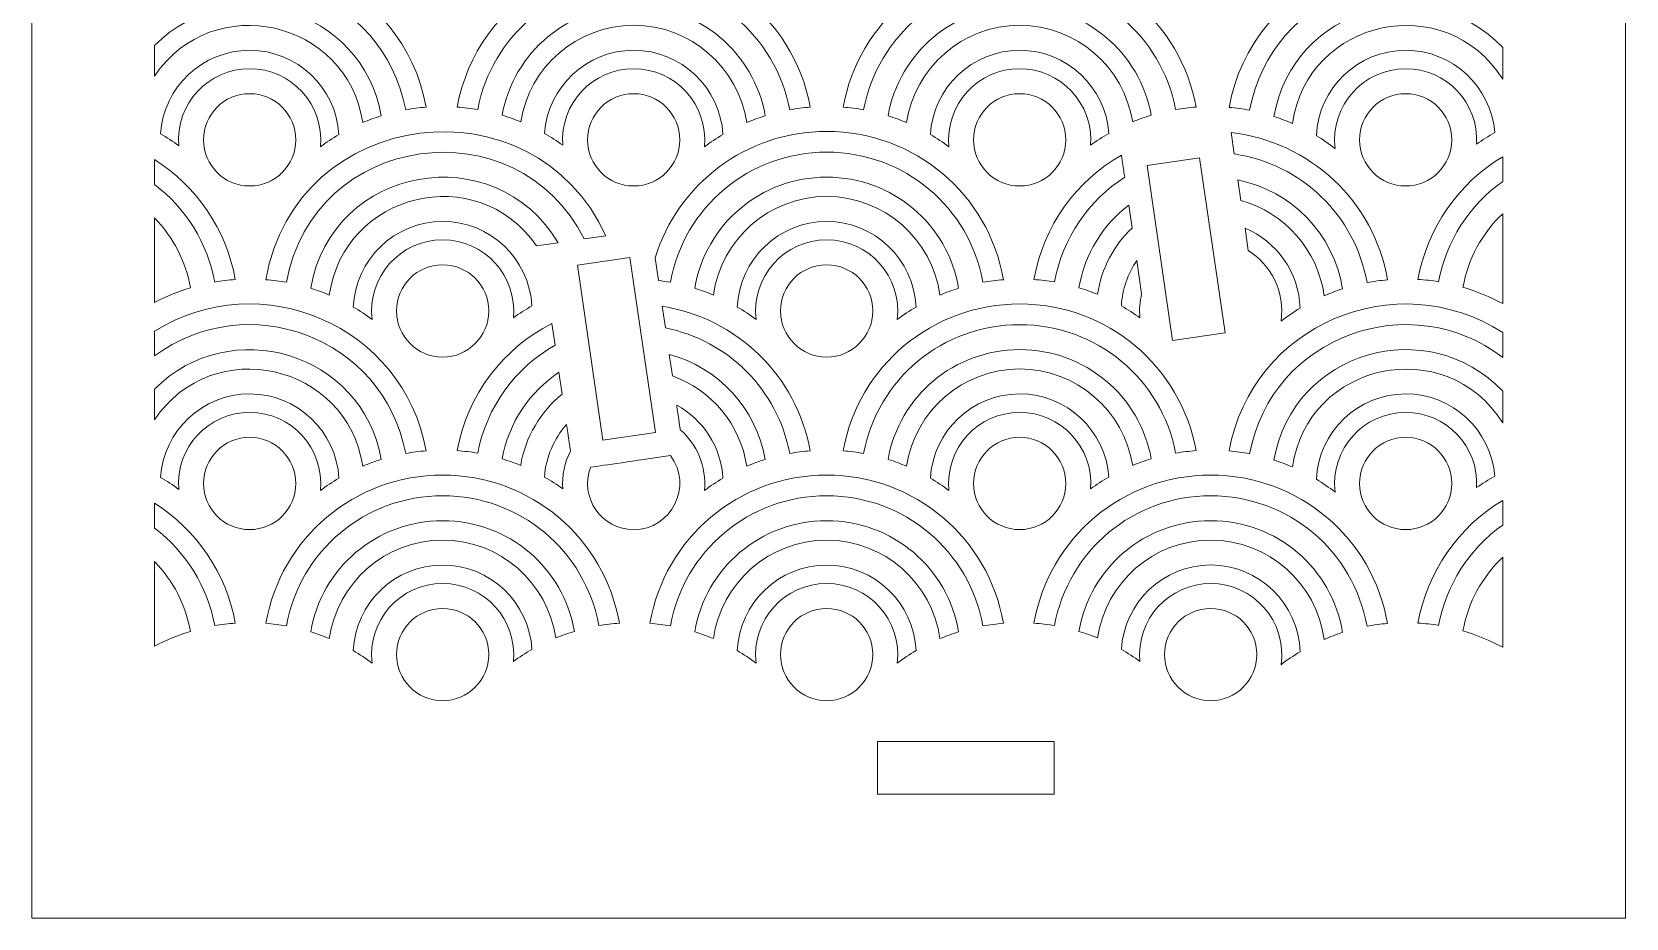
# Model space of a CAD drawing. Header units: inches. Extents: x 61 to 823, y 183 to 803.
# Drawn here: x 60.5 to 315.9, y 488.4 to 630.3 of the extents above; entities that cross this region are included whole.
import ezdxf

# ---------------------------------------------------------------- set-up
doc = ezdxf.new("R2010")
doc.units = ezdxf.units.IN
doc.header["$MEASUREMENT"] = 0
doc.layers.add('_U+0421_U+043B_U+043E_U+0439 1', color=7, linetype='Continuous')

# ---------------------------------------------------------------- blocks, each defined once
blk = doc.blocks.new('block 2')
at = {"layer": '_U+0421_U+043B_U+043E_U+0439 1', "color": 1, "lineweight": 9, "true_color": 0xff0000}
for points in [[(251.65, 582.1), (243.23, 580.88), (239.14, 608.91), (247.56, 610.14), (251.65, 582.1)], [(147.9, 592.94), (156.3, 594.18), (160.4, 566.15), (151.99, 564.91), (147.9, 592.94)], [(224.28, 508.19), (195.95, 508.19), (195.95, 516.66), (224.28, 516.66), (224.28, 508.19)]]:
    blk.add_lwpolyline(points, dxfattribs=at)
for points, knots in [([(224.04, 803.09), (220.58, 803.3), (154.93, 803.3), (151.52, 803.08), (100.97, 802.16), (60.52, 761), (60.52, 710.39), (60.52, 710.39), (60.52, 488.36), (60.52, 488.36), (60.52, 488.36), (315.77, 488.36), (315.77, 488.36), (315.77, 488.36), (315.77, 710.19), (315.77, 710.19), (315.88, 761.09), (275.04, 802.56), (224.04, 803.09)], [0, 0, 0, 0, 1, 1, 1, 2, 2, 2, 3, 3, 3, 4, 4, 4, 5, 5, 5, 6, 6, 6, 6]), ([(123.67, 618.28), (122.56, 618.19), (121.47, 618.05), (120.39, 617.85), (116.84, 636.62), (94.92, 644.44), (80.17, 633.48), (80.17, 633.48), (80.17, 637.43), (80.17, 637.43), (97.2, 648.07), (120.01, 638.4), (123.67, 618.28)], [0, 0, 0, 0, 1, 1, 1, 2, 2, 2, 3, 3, 3, 4, 4, 4, 4]), ([(296.12, 633.23), (281.35, 644.58), (259.11, 636.72), (255.57, 617.8), (254.49, 618.01), (253.4, 618.16), (252.29, 618.25), (255.97, 638.54), (279.05, 648.19), (296.12, 637.23), (296.12, 637.23), (296.12, 633.23), (296.12, 633.23), (296.12, 633.23), (296.12, 633.23), (296.12, 633.23)], [0, 0, 0, 0, 1, 1, 1, 2, 2, 2, 3, 3, 3, 4, 4, 4, 5, 5, 5, 5]), ([(156.91, 638.49), (144.54, 638.49), (134.2, 629.8), (131.93, 617.9), (130.85, 618.09), (129.75, 618.22), (128.64, 618.3), (130.2, 626.85), (135.47, 633.97), (142.67, 638.06), (151.53, 639.35), (149.77, 639.09), (153.83, 639.69), (153.83, 639.69), (153.55, 641.6), (153.55, 641.6), (168.84, 643.37), (182.49, 633.06), (185.19, 618.28), (184.07, 618.19), (182.98, 618.05), (181.9, 617.85), (179.65, 629.77), (169.29, 638.49), (156.91, 638.49)], [0, 0, 0, 0, 1, 1, 1, 2, 2, 2, 3, 3, 3, 4, 4, 4, 5, 5, 5, 6, 6, 6, 7, 7, 7, 8, 8, 8, 8]), ([(218.74, 638.49), (206.36, 638.49), (196, 629.77), (193.75, 617.85), (192.67, 618.05), (191.57, 618.19), (190.46, 618.28), (192.93, 631.84), (204.7, 641.8), (218.74, 641.8), (232.77, 641.8), (244.53, 631.85), (247.01, 618.3), (245.9, 618.22), (244.8, 618.09), (243.72, 617.9), (241.45, 629.8), (231.11, 638.49), (218.74, 638.49)], [0, 0, 0, 0, 1, 1, 1, 2, 2, 2, 3, 3, 3, 4, 4, 4, 5, 5, 5, 6, 6, 6, 6]), ([(116.49, 616.89), (115.47, 616.58), (114.48, 616.22), (113.51, 615.81), (111.01, 632.26), (89.52, 637.14), (80.17, 623.27), (80.17, 623.27), (80.17, 628.17), (80.17, 628.17), (92.21, 640.28), (113.4, 634.14), (116.49, 616.89)], [0, 0, 0, 0, 1, 1, 1, 2, 2, 2, 3, 3, 3, 4, 4, 4, 4]), ([(296.12, 622.74), (287.03, 637.26), (264.87, 632.5), (262.43, 615.68), (261.47, 616.1), (260.48, 616.47), (259.46, 616.8), (262.53, 634.33), (284.19, 640.37), (296.11, 627.85), (296.11, 627.85), (296.11, 622.74), (296.11, 622.74), (296.11, 622.74), (296.12, 622.74), (296.12, 622.74)], [0, 0, 0, 0, 1, 1, 1, 2, 2, 2, 3, 3, 3, 4, 4, 4, 5, 5, 5, 5]), ([(156.91, 631.39), (147.78, 631.39), (140.21, 624.68), (138.81, 615.93), (137.84, 616.33), (136.85, 616.68), (135.83, 616.99), (137.69, 627.09), (146.43, 634.49), (156.91, 634.49), (167.42, 634.49), (176.18, 627.04), (178, 616.89), (176.99, 616.58), (175.99, 616.22), (175.03, 615.81), (173.69, 624.61), (166.09, 631.39), (156.91, 631.39)], [0, 0, 0, 0, 1, 1, 1, 2, 2, 2, 3, 3, 3, 4, 4, 4, 5, 5, 5, 6, 6, 6, 6]), ([(236.84, 615.93), (235.44, 624.68), (227.87, 631.39), (218.74, 631.39), (209.56, 631.39), (201.96, 624.61), (200.62, 615.81), (199.65, 616.21), (198.66, 616.58), (197.65, 616.89), (199.47, 627.04), (208.23, 634.49), (218.74, 634.49), (229.22, 634.49), (237.96, 627.09), (239.82, 616.99), (238.8, 616.68), (237.81, 616.33), (236.84, 615.93)], [0, 0, 0, 0, 1, 1, 1, 2, 2, 2, 3, 3, 3, 4, 4, 4, 5, 5, 5, 6, 6, 6, 6]), ([(84.05, 612.1), (83.11, 612.79), (82.12, 613.43), (81.1, 614.02), (81.61, 621.48), (87.82, 627.39), (95.4, 627.39), (103.02, 627.39), (109.25, 621.41), (109.7, 613.9), (108.68, 613.3), (107.68, 612.65), (106.74, 611.94), (107.38, 618.74), (102.02, 624.44), (95.4, 624.44), (88.82, 624.44), (83.49, 618.83), (84.05, 612.1)], [0, 0, 0, 0, 1, 1, 1, 2, 2, 2, 3, 3, 3, 4, 4, 4, 5, 5, 5, 6, 6, 6, 6]), ([(156.91, 624.44), (150.39, 624.44), (145.05, 618.9), (145.56, 612.17), (144.62, 612.86), (143.63, 613.49), (142.62, 614.07), (143.15, 621.5), (149.35, 627.39), (156.91, 627.39), (164.53, 627.39), (170.77, 621.41), (171.21, 613.89), (170.19, 613.29), (169.2, 612.65), (168.25, 611.94), (168.9, 618.69), (163.57, 624.44), (156.91, 624.44)], [0, 0, 0, 0, 1, 1, 1, 2, 2, 2, 3, 3, 3, 4, 4, 4, 5, 5, 5, 6, 6, 6, 6]), ([(207.4, 611.94), (206.45, 612.64), (205.46, 613.29), (204.44, 613.89), (204.88, 621.41), (211.12, 627.39), (218.74, 627.39), (226.3, 627.39), (232.5, 621.5), (233.03, 614.08), (232.02, 613.5), (231.03, 612.86), (230.09, 612.18), (230.6, 618.87), (225.29, 624.44), (218.74, 624.44), (212.08, 624.44), (206.75, 618.7), (207.4, 611.94)], [0, 0, 0, 0, 1, 1, 1, 2, 2, 2, 3, 3, 3, 4, 4, 4, 5, 5, 5, 6, 6, 6, 6]), ([(280.57, 624.44), (273.83, 624.44), (268.44, 618.56), (269.27, 611.67), (268.3, 612.41), (267.3, 613.09), (266.26, 613.71), (266.61, 621.31), (272.88, 627.39), (280.57, 627.39), (288.09, 627.39), (294.26, 621.57), (294.86, 614.2), (293.85, 613.64), (292.86, 613.03), (291.93, 612.37), (292.32, 619.04), (287.01, 624.44), (280.57, 624.44)], [0, 0, 0, 0, 1, 1, 1, 2, 2, 2, 3, 3, 3, 4, 4, 4, 5, 5, 5, 6, 6, 6, 6]), ([(101.28, 590.22), (100.2, 590.41), (99.11, 590.55), (98, 590.64), (102.83, 618.44), (140.83, 623.07), (152.45, 597.66), (152.45, 597.66), (149, 597.16), (149, 597.16), (138.15, 618.68), (105.62, 614.28), (101.28, 590.22)], [0, 0, 0, 0, 1, 1, 1, 2, 2, 2, 3, 3, 3, 4, 4, 4, 4]), ([(95.4, 620.44), (99.48, 620.44), (102.79, 617.12), (102.79, 613.04), (102.79, 608.97), (99.48, 605.65), (95.4, 605.65), (91.32, 605.65), (88, 608.97), (88, 613.04), (88, 617.12), (91.32, 620.44), (95.4, 620.44)], [0, 0, 0, 0, 1, 1, 1, 2, 2, 2, 3, 3, 3, 4, 4, 4, 4]), ([(149.52, 613.04), (149.52, 617.12), (152.83, 620.44), (156.91, 620.44), (160.99, 620.44), (164.3, 617.12), (164.3, 613.04), (164.3, 608.97), (160.99, 605.65), (156.91, 605.65), (152.83, 605.65), (149.52, 608.97), (149.52, 613.04)], [0, 0, 0, 0, 1, 1, 1, 2, 2, 2, 3, 3, 3, 4, 4, 4, 4]), ([(218.74, 620.44), (222.82, 620.44), (226.13, 617.12), (226.13, 613.04), (226.13, 608.97), (222.82, 605.65), (218.74, 605.65), (214.66, 605.65), (211.35, 608.97), (211.35, 613.04), (211.35, 617.12), (214.66, 620.44), (218.74, 620.44)], [0, 0, 0, 0, 1, 1, 1, 2, 2, 2, 3, 3, 3, 4, 4, 4, 4]), ([(287.96, 613.04), (287.96, 608.97), (284.65, 605.65), (280.57, 605.65), (276.49, 605.65), (273.17, 608.97), (273.17, 613.04), (273.17, 617.12), (276.49, 620.44), (280.57, 620.44), (284.65, 620.44), (287.96, 617.12), (287.96, 613.04)], [0, 0, 0, 0, 1, 1, 1, 2, 2, 2, 3, 3, 3, 4, 4, 4, 4]), ([(141.37, 596.05), (131.82, 609.86), (110.46, 604.59), (108.16, 588.18), (107.19, 588.59), (106.2, 588.95), (105.19, 589.26), (108.54, 609.1), (134.82, 613.52), (144.79, 596.55), (144.79, 596.55), (141.37, 596.05), (141.37, 596.05)], [0, 0, 0, 0, 1, 1, 1, 2, 2, 2, 3, 3, 3, 4, 4, 4, 4]), ([(160.35, 594.14), (163.98, 606), (174.95, 614.39), (187.83, 614.39), (201.94, 614.39), (213.76, 604.31), (216.14, 590.64), (215.03, 590.55), (213.93, 590.41), (212.85, 590.22), (210.69, 602.25), (200.29, 611.07), (187.83, 611.07), (175.36, 611.07), (164.96, 602.25), (162.8, 590.22), (162.17, 590.33), (161.53, 590.42), (160.88, 590.5), (160.88, 590.5), (160.35, 594.14), (160.35, 594.14)], [0, 0, 0, 0, 1, 1, 1, 2, 2, 2, 3, 3, 3, 4, 4, 4, 5, 5, 5, 6, 6, 6, 7, 7, 7, 7]), ([(277.66, 590.62), (276.55, 590.52), (275.45, 590.37), (274.38, 590.17), (272.45, 600.99), (263.86, 609.2), (253.1, 610.78), (253.1, 610.78), (252.6, 614.2), (252.6, 614.2), (265.25, 612.78), (275.47, 603.23), (277.66, 590.62)], [0, 0, 0, 0, 1, 1, 1, 2, 2, 2, 3, 3, 3, 4, 4, 4, 4]), ([(235.04, 610.61), (235.43, 607.92), (235.35, 608.47), (235.56, 607.04), (229.79, 603.34), (225.61, 597.38), (224.32, 590.27), (223.24, 590.45), (222.14, 590.58), (221.03, 590.66), (222.54, 599.29), (227.81, 606.48), (235.04, 610.61)], [0, 0, 0, 0, 1, 1, 1, 2, 2, 2, 3, 3, 3, 4, 4, 4, 4]), ([(296.12, 606.38), (290.73, 602.56), (287.06, 596.81), (285.85, 590.32), (284.76, 590.49), (283.65, 590.62), (282.54, 590.68), (284, 598.89), (288.98, 606.06), (296.12, 610.33), (296.12, 610.33), (296.12, 606.38), (296.12, 606.38)], [0, 0, 0, 0, 1, 1, 1, 2, 2, 2, 3, 3, 3, 4, 4, 4, 4]), ([(93.1, 590.66), (91.99, 590.58), (90.89, 590.45), (89.81, 590.26), (88.65, 596.48), (85.18, 602.08), (80.17, 605.9), (80.17, 605.9), (80.17, 609.89), (80.17, 609.89), (86.85, 605.64), (91.67, 598.72), (93.1, 590.66)], [0, 0, 0, 0, 1, 1, 1, 2, 2, 2, 3, 3, 3, 4, 4, 4, 4]), ([(187.83, 603.98), (178.58, 603.98), (170.92, 597.09), (169.68, 588.18), (168.71, 588.59), (167.72, 588.95), (166.7, 589.26), (168.44, 599.52), (177.24, 607.07), (187.83, 607.07), (198.41, 607.07), (207.22, 599.52), (208.95, 589.26), (207.93, 588.95), (206.94, 588.59), (205.97, 588.18), (204.73, 597.09), (197.07, 603.98), (187.83, 603.98)], [0, 0, 0, 0, 1, 1, 1, 2, 2, 2, 3, 3, 3, 4, 4, 4, 5, 5, 5, 6, 6, 6, 6]), ([(254.19, 603.32), (254.19, 603.32), (253.71, 606.62), (253.71, 606.62), (262.3, 604.86), (269.02, 598.02), (270.47, 589.17), (269.46, 588.84), (268.47, 588.47), (267.51, 588.06), (266.53, 595.4), (261.19, 601.39), (254.19, 603.32)], [0, 0, 0, 0, 1, 1, 1, 2, 2, 2, 3, 3, 3, 4, 4, 4, 4]), ([(85.92, 589.33), (83.93, 588.73), (82.01, 587.96), (80.17, 587), (80.17, 587), (80.17, 600.55), (80.17, 600.55), (83.13, 597.49), (85.17, 593.58), (85.92, 589.33)], [0, 0, 0, 0, 1, 1, 1, 2, 2, 2, 3, 3, 3, 3]), ([(236.21, 602.6), (236.21, 602.6), (236.74, 598.92), (236.74, 598.92), (233.84, 596.16), (231.82, 592.46), (231.21, 588.3), (230.24, 588.7), (229.24, 589.05), (228.23, 589.36), (229.17, 594.78), (232.1, 599.42), (236.21, 602.6)], [0, 0, 0, 0, 1, 1, 1, 2, 2, 2, 3, 3, 3, 4, 4, 4, 4]), ([(296.12, 586.81), (294.09, 587.9), (291.96, 588.77), (289.75, 589.42), (290.56, 593.96), (292.8, 598.08), (296.12, 601.21), (296.12, 601.21), (296.12, 586.81), (296.12, 586.81)], [0, 0, 0, 0, 1, 1, 1, 2, 2, 2, 3, 3, 3, 3]), ([(126.31, 597.03), (119.58, 597.03), (114.18, 591.14), (115.01, 584.27), (114.04, 584.99), (113.04, 585.65), (112, 586.26), (112.33, 593.88), (118.61, 599.98), (126.31, 599.98), (133.95, 599.98), (140.19, 593.98), (140.62, 586.44), (139.59, 585.86), (138.6, 585.22), (137.65, 584.53), (138.31, 591.26), (132.99, 597.03), (126.31, 597.03)], [0, 0, 0, 0, 1, 1, 1, 2, 2, 2, 3, 3, 3, 4, 4, 4, 5, 5, 5, 6, 6, 6, 6]), ([(187.83, 597.03), (181.1, 597.03), (175.7, 591.16), (176.52, 584.27), (175.56, 584.99), (174.55, 585.65), (173.51, 586.26), (173.84, 593.88), (180.13, 599.98), (187.83, 599.98), (195.52, 599.98), (201.81, 593.88), (202.14, 586.26), (201.1, 585.65), (200.09, 584.99), (199.13, 584.28), (199.96, 591.18), (194.52, 597.03), (187.83, 597.03)], [0, 0, 0, 0, 1, 1, 1, 2, 2, 2, 3, 3, 3, 4, 4, 4, 5, 5, 5, 6, 6, 6, 6]), ([(255.36, 595.29), (255.36, 595.29), (254.84, 598.88), (254.84, 598.88), (259.89, 596.77), (263.48, 591.85), (263.66, 586.08), (262.6, 585.44), (261.58, 584.75), (260.6, 584), (261.28, 588.73), (259.01, 593), (255.36, 595.29)], [0, 0, 0, 0, 1, 1, 1, 2, 2, 2, 3, 3, 3, 4, 4, 4, 4]), ([(80.17, 578.42), (80.17, 578.42), (80.17, 582.38), (80.17, 582.38), (97.2, 593.01), (120.01, 583.35), (123.67, 563.22), (122.56, 563.14), (121.47, 563), (120.39, 562.8), (116.84, 581.57), (94.92, 589.39), (80.17, 578.42)], [0, 0, 0, 0, 1, 1, 1, 2, 2, 2, 3, 3, 3, 4, 4, 4, 4]), ([(118.92, 585.63), (118.92, 589.71), (122.23, 593.03), (126.31, 593.03), (130.39, 593.03), (133.71, 589.71), (133.71, 585.63), (133.71, 581.55), (130.39, 578.24), (126.31, 578.24), (122.23, 578.24), (118.92, 581.55), (118.92, 585.63)], [0, 0, 0, 0, 1, 1, 1, 2, 2, 2, 3, 3, 3, 4, 4, 4, 4]), ([(180.43, 585.63), (180.43, 589.71), (183.75, 593.03), (187.83, 593.03), (191.9, 593.03), (195.22, 589.71), (195.22, 585.63), (195.22, 581.55), (191.9, 578.24), (187.83, 578.24), (183.75, 578.24), (180.43, 581.55), (180.43, 585.63)], [0, 0, 0, 0, 1, 1, 1, 2, 2, 2, 3, 3, 3, 4, 4, 4, 4]), ([(238, 584.52), (237.05, 585.21), (236.06, 585.86), (235.03, 586.44), (235.18, 589.12), (236.08, 591.6), (237.51, 593.69), (237.51, 593.69), (238.28, 588.37), (238.28, 588.37), (237.98, 587.15), (237.87, 585.86), (238, 584.52)], [0, 0, 0, 0, 1, 1, 1, 2, 2, 2, 3, 3, 3, 4, 4, 4, 4]), ([(296.12, 578.18), (281.35, 589.53), (259.11, 581.67), (255.57, 562.75), (254.49, 562.95), (253.4, 563.1), (252.29, 563.2), (255.97, 583.48), (279.05, 593.13), (296.12, 582.17), (296.12, 582.17), (296.12, 578.18), (296.12, 578.18), (296.12, 578.18), (296.12, 578.18), (296.12, 578.18)], [0, 0, 0, 0, 1, 1, 1, 2, 2, 2, 3, 3, 3, 4, 4, 4, 5, 5, 5, 5]), ([(80.17, 568.21), (80.17, 568.21), (80.17, 573.11), (80.17, 573.11), (92.21, 585.23), (113.4, 579.08), (116.49, 561.84), (115.47, 561.52), (114.48, 561.16), (113.51, 560.75), (111.01, 577.22), (89.51, 582.08), (80.17, 568.21)], [0, 0, 0, 0, 1, 1, 1, 2, 2, 2, 3, 3, 3, 4, 4, 4, 4]), ([(161.99, 582.92), (161.99, 582.92), (161.49, 586.38), (161.49, 586.38), (173.44, 584.49), (182.99, 575.28), (185.19, 563.22), (184.07, 563.14), (182.98, 563), (181.9, 562.8), (179.96, 573.04), (172.04, 580.9), (161.99, 582.92)], [0, 0, 0, 0, 1, 1, 1, 2, 2, 2, 3, 3, 3, 4, 4, 4, 4]), ([(218.74, 583.43), (206.36, 583.43), (196, 574.72), (193.75, 562.8), (192.67, 563), (191.57, 563.14), (190.46, 563.22), (192.93, 576.79), (204.7, 586.75), (218.74, 586.75), (232.9, 586.75), (244.56, 576.65), (247.01, 563.25), (245.9, 563.17), (244.8, 563.04), (243.72, 562.85), (241.45, 574.74), (231.11, 583.43), (218.74, 583.43)], [0, 0, 0, 0, 1, 1, 1, 2, 2, 2, 3, 3, 3, 4, 4, 4, 5, 5, 5, 6, 6, 6, 6]), ([(296.12, 567.68), (287.03, 582.2), (264.87, 577.45), (262.43, 560.63), (261.47, 561.05), (260.48, 561.42), (259.46, 561.75), (262.53, 579.28), (284.19, 585.32), (296.11, 572.8), (296.11, 572.8), (296.11, 567.68), (296.11, 567.68), (296.11, 567.68), (296.12, 567.68), (296.12, 567.68)], [0, 0, 0, 0, 1, 1, 1, 2, 2, 2, 3, 3, 3, 4, 4, 4, 5, 5, 5, 5]), ([(143.8, 583.61), (143.8, 583.61), (144.31, 580.13), (144.31, 580.13), (137.99, 576.55), (133.36, 570.34), (131.93, 562.85), (130.85, 563.04), (129.75, 563.17), (128.64, 563.25), (130.28, 572.24), (136.02, 579.65), (143.8, 583.61)], [0, 0, 0, 0, 1, 1, 1, 2, 2, 2, 3, 3, 3, 4, 4, 4, 4]), ([(163.11, 575.24), (163.11, 575.24), (162.61, 578.68), (162.61, 578.68), (170.46, 576.54), (176.52, 570.08), (178, 561.84), (176.99, 561.52), (175.99, 561.16), (175.03, 560.75), (174, 567.47), (169.34, 572.99), (163.11, 575.24)], [0, 0, 0, 0, 1, 1, 1, 2, 2, 2, 3, 3, 3, 4, 4, 4, 4]), ([(218.74, 576.34), (209.57, 576.34), (201.96, 569.56), (200.62, 560.75), (199.65, 561.16), (198.66, 561.52), (197.65, 561.84), (199.47, 571.99), (208.23, 579.43), (218.74, 579.43), (229.22, 579.43), (237.96, 572.04), (239.82, 561.94), (238.8, 561.63), (237.81, 561.28), (236.84, 560.88), (235.44, 569.62), (227.87, 576.34), (218.74, 576.34)], [0, 0, 0, 0, 1, 1, 1, 2, 2, 2, 3, 3, 3, 4, 4, 4, 5, 5, 5, 6, 6, 6, 6]), ([(144.94, 575.8), (144.94, 575.8), (145.45, 572.28), (145.45, 572.28), (141.99, 569.48), (139.54, 565.47), (138.81, 560.88), (137.84, 561.27), (136.85, 561.63), (135.83, 561.93), (136.9, 567.76), (140.27, 572.68), (144.94, 575.8)], [0, 0, 0, 0, 1, 1, 1, 2, 2, 2, 3, 3, 3, 4, 4, 4, 4]), ([(95.4, 569.38), (88.82, 569.38), (83.49, 563.77), (84.05, 557.05), (83.11, 557.74), (82.12, 558.38), (81.1, 558.97), (81.61, 566.42), (87.82, 572.34), (95.4, 572.34), (103.02, 572.34), (109.26, 566.36), (109.7, 558.84), (108.68, 558.24), (107.68, 557.59), (106.74, 556.89), (107.39, 563.64), (102.06, 569.38), (95.4, 569.38)], [0, 0, 0, 0, 1, 1, 1, 2, 2, 2, 3, 3, 3, 4, 4, 4, 5, 5, 5, 6, 6, 6, 6]), ([(218.74, 569.38), (212.08, 569.38), (206.75, 563.64), (207.4, 556.89), (206.45, 557.59), (205.46, 558.24), (204.44, 558.84), (204.88, 566.36), (211.12, 572.34), (218.74, 572.34), (226.3, 572.34), (232.5, 566.45), (233.03, 559.02), (232.02, 558.44), (231.04, 557.81), (230.09, 557.12), (230.6, 563.83), (225.28, 569.38), (218.74, 569.38)], [0, 0, 0, 0, 1, 1, 1, 2, 2, 2, 3, 3, 3, 4, 4, 4, 5, 5, 5, 6, 6, 6, 6]), ([(280.57, 569.38), (273.84, 569.38), (268.44, 563.52), (269.27, 556.62), (268.3, 557.35), (267.3, 558.04), (266.26, 558.66), (266.61, 566.26), (272.88, 572.34), (280.57, 572.34), (288.09, 572.34), (294.26, 566.52), (294.86, 559.15), (293.85, 558.58), (292.86, 557.98), (291.93, 557.32), (292.32, 564), (286.99, 569.38), (280.57, 569.38)], [0, 0, 0, 0, 1, 1, 1, 2, 2, 2, 3, 3, 3, 4, 4, 4, 5, 5, 5, 6, 6, 6, 6]), ([(164.38, 566.58), (164.34, 566.82), (163.83, 570.33), (163.8, 570.56), (167.99, 568.24), (170.92, 563.89), (171.21, 558.84), (170.19, 558.24), (169.2, 557.59), (168.25, 556.89), (168.62, 560.75), (167.04, 564.27), (164.38, 566.58)], [0, 0, 0, 0, 1, 1, 1, 2, 2, 2, 3, 3, 3, 4, 4, 4, 4]), ([(145.56, 557.12), (144.62, 557.81), (143.63, 558.44), (142.62, 559.02), (142.85, 562.24), (144.15, 565.17), (146.16, 567.46), (146.76, 563.35), (146.6, 564.43), (146.78, 563.18), (145.86, 561.39), (145.39, 559.32), (145.56, 557.12)], [0, 0, 0, 0, 1, 1, 1, 2, 2, 2, 3, 3, 3, 4, 4, 4, 4]), ([(88, 557.99), (88, 562.07), (91.32, 565.39), (95.4, 565.39), (99.48, 565.39), (102.79, 562.07), (102.79, 557.99), (102.79, 553.92), (99.48, 550.6), (95.4, 550.6), (91.32, 550.6), (88, 553.91), (88, 557.99)], [0, 0, 0, 0, 1, 1, 1, 2, 2, 2, 3, 3, 3, 4, 4, 4, 4]), ([(226.13, 557.99), (226.13, 553.92), (222.82, 550.6), (218.74, 550.6), (214.66, 550.6), (211.35, 553.91), (211.35, 557.99), (211.35, 562.07), (214.66, 565.39), (218.74, 565.39), (222.82, 565.39), (226.13, 562.07), (226.13, 557.99)], [0, 0, 0, 0, 1, 1, 1, 2, 2, 2, 3, 3, 3, 4, 4, 4, 4]), ([(273.17, 557.99), (273.17, 562.07), (276.49, 565.39), (280.57, 565.39), (284.65, 565.39), (287.96, 562.07), (287.96, 557.99), (287.96, 553.92), (284.65, 550.6), (280.57, 550.6), (276.49, 550.6), (273.17, 553.91), (273.17, 557.99)], [0, 0, 0, 0, 1, 1, 1, 2, 2, 2, 3, 3, 3, 4, 4, 4, 4]), ([(150, 560.59), (152.35, 560.93), (156.76, 561.58), (162.79, 562.46), (166.5, 557.59), (162.99, 550.6), (156.91, 550.6), (151.78, 550.6), (148.17, 555.74), (150, 560.59)], [0, 0, 0, 0, 1, 1, 1, 2, 2, 2, 3, 3, 3, 3]), ([(151.33, 535.22), (149.14, 547.22), (138.76, 556.02), (126.31, 556.02), (113.85, 556.02), (103.45, 547.2), (101.28, 535.17), (100.2, 535.36), (99.11, 535.5), (98, 535.59), (100.38, 549.26), (112.2, 559.34), (126.31, 559.34), (140.42, 559.34), (152.23, 549.27), (154.62, 535.61), (153.51, 535.53), (152.41, 535.4), (151.33, 535.22)], [0, 0, 0, 0, 1, 1, 1, 2, 2, 2, 3, 3, 3, 4, 4, 4, 5, 5, 5, 6, 6, 6, 6]), ([(159.51, 535.59), (161.89, 549.26), (173.71, 559.34), (187.83, 559.34), (201.94, 559.34), (213.76, 549.26), (216.14, 535.59), (215.03, 535.5), (213.93, 535.36), (212.85, 535.17), (210.69, 547.2), (200.29, 556.02), (187.83, 556.02), (175.36, 556.02), (164.96, 547.2), (162.8, 535.17), (161.72, 535.36), (160.62, 535.5), (159.51, 535.59)], [0, 0, 0, 0, 1, 1, 1, 2, 2, 2, 3, 3, 3, 4, 4, 4, 5, 5, 5, 6, 6, 6, 6]), ([(274.38, 535.11), (272.23, 547.17), (261.82, 556.02), (249.34, 556.02), (236.9, 556.02), (226.51, 547.22), (224.32, 535.22), (223.24, 535.4), (222.14, 535.53), (221.03, 535.61), (223.42, 549.27), (235.23, 559.34), (249.34, 559.34), (263.46, 559.34), (275.29, 549.25), (277.66, 535.56), (276.55, 535.47), (275.45, 535.32), (274.38, 535.11)], [0, 0, 0, 0, 1, 1, 1, 2, 2, 2, 3, 3, 3, 4, 4, 4, 5, 5, 5, 6, 6, 6, 6]), ([(89.81, 535.21), (88.65, 541.42), (85.18, 547.03), (80.17, 550.85), (80.17, 550.85), (80.17, 554.84), (80.17, 554.84), (86.85, 550.58), (91.67, 543.67), (93.1, 535.61), (91.99, 535.53), (90.89, 535.4), (89.81, 535.21)], [0, 0, 0, 0, 1, 1, 1, 2, 2, 2, 3, 3, 3, 4, 4, 4, 4]), ([(296.12, 551.33), (290.73, 547.51), (287.06, 541.76), (285.85, 535.26), (284.76, 535.44), (283.65, 535.56), (282.54, 535.63), (284, 543.84), (288.98, 551.01), (296.12, 555.27), (296.12, 555.27), (296.12, 551.33), (296.12, 551.33)], [0, 0, 0, 0, 1, 1, 1, 2, 2, 2, 3, 3, 3, 4, 4, 4, 4]), ([(144.44, 533.25), (143.14, 542.1), (135.52, 548.92), (126.31, 548.92), (117.06, 548.92), (109.41, 542.04), (108.16, 533.13), (107.2, 533.53), (106.2, 533.89), (105.19, 534.21), (106.92, 544.47), (115.73, 552.02), (126.31, 552.02), (136.86, 552.02), (145.65, 544.51), (147.42, 534.3), (146.41, 534), (145.41, 533.65), (144.44, 533.25)], [0, 0, 0, 0, 1, 1, 1, 2, 2, 2, 3, 3, 3, 4, 4, 4, 5, 5, 5, 6, 6, 6, 6]), ([(166.7, 534.21), (168.43, 544.47), (177.24, 552.02), (187.83, 552.02), (198.41, 552.02), (207.22, 544.47), (208.95, 534.21), (207.93, 533.9), (206.94, 533.53), (205.97, 533.13), (204.73, 542.04), (197.07, 548.92), (187.83, 548.92), (178.58, 548.92), (170.92, 542.04), (169.68, 533.13), (168.71, 533.53), (167.72, 533.89), (166.7, 534.21)], [0, 0, 0, 0, 1, 1, 1, 2, 2, 2, 3, 3, 3, 4, 4, 4, 5, 5, 5, 6, 6, 6, 6]), ([(267.51, 533), (266.31, 541.97), (258.63, 548.92), (249.34, 548.92), (240.13, 548.92), (232.51, 542.1), (231.21, 533.25), (230.24, 533.65), (229.24, 534), (228.23, 534.3), (230, 544.51), (238.79, 552.02), (249.34, 552.02), (259.95, 552.02), (268.78, 544.42), (270.47, 534.12), (269.46, 533.79), (268.47, 533.42), (267.51, 533)], [0, 0, 0, 0, 1, 1, 1, 2, 2, 2, 3, 3, 3, 4, 4, 4, 5, 5, 5, 6, 6, 6, 6]), ([(80.17, 531.94), (80.17, 531.94), (80.17, 545.5), (80.17, 545.5), (83.13, 542.43), (85.17, 538.52), (85.91, 534.28), (83.93, 533.68), (82.01, 532.9), (80.17, 531.94)], [0, 0, 0, 0, 1, 1, 1, 2, 2, 2, 3, 3, 3, 3]), ([(137.65, 529.47), (138.31, 536.2), (132.99, 541.97), (126.31, 541.97), (119.58, 541.97), (114.18, 536.09), (115.01, 529.22), (114.04, 529.94), (113.04, 530.6), (112, 531.21), (112.33, 538.83), (118.61, 544.92), (126.31, 544.92), (133.95, 544.92), (140.19, 538.92), (140.62, 531.39), (139.59, 530.8), (138.6, 530.16), (137.65, 529.47)], [0, 0, 0, 0, 1, 1, 1, 2, 2, 2, 3, 3, 3, 4, 4, 4, 5, 5, 5, 6, 6, 6, 6]), ([(176.52, 529.22), (175.56, 529.94), (174.55, 530.6), (173.51, 531.21), (173.84, 538.83), (180.13, 544.92), (187.83, 544.92), (195.52, 544.92), (201.81, 538.83), (202.14, 531.21), (201.1, 530.6), (200.09, 529.94), (199.13, 529.22), (199.96, 536.13), (194.52, 541.97), (187.83, 541.97), (181.1, 541.97), (175.7, 536.11), (176.52, 529.22)], [0, 0, 0, 0, 1, 1, 1, 2, 2, 2, 3, 3, 3, 4, 4, 4, 5, 5, 5, 6, 6, 6, 6]), ([(260.6, 528.95), (261.61, 535.95), (256.15, 541.97), (249.34, 541.97), (242.69, 541.97), (237.35, 536.24), (238, 529.47), (237.05, 530.16), (236.06, 530.8), (235.03, 531.39), (235.46, 538.92), (241.7, 544.93), (249.34, 544.93), (257.1, 544.93), (263.42, 538.73), (263.66, 531.03), (262.6, 530.39), (261.58, 529.7), (260.6, 528.95)], [0, 0, 0, 0, 1, 1, 1, 2, 2, 2, 3, 3, 3, 4, 4, 4, 5, 5, 5, 6, 6, 6, 6]), ([(296.12, 531.75), (294.09, 532.85), (291.96, 533.72), (289.75, 534.37), (290.56, 538.91), (292.8, 543.03), (296.12, 546.16), (296.12, 546.16), (296.12, 531.75), (296.12, 531.75)], [0, 0, 0, 0, 1, 1, 1, 2, 2, 2, 3, 3, 3, 3]), ([(126.31, 523.19), (122.23, 523.19), (118.92, 526.5), (118.92, 530.58), (118.92, 534.66), (122.23, 537.97), (126.31, 537.97), (130.39, 537.97), (133.71, 534.66), (133.71, 530.58), (133.71, 526.5), (130.39, 523.19), (126.31, 523.19)], [0, 0, 0, 0, 1, 1, 1, 2, 2, 2, 3, 3, 3, 4, 4, 4, 4]), ([(187.83, 523.19), (183.75, 523.19), (180.43, 526.5), (180.43, 530.58), (180.43, 534.66), (183.75, 537.97), (187.83, 537.97), (191.9, 537.97), (195.22, 534.66), (195.22, 530.58), (195.22, 526.5), (191.9, 523.19), (187.83, 523.19)], [0, 0, 0, 0, 1, 1, 1, 2, 2, 2, 3, 3, 3, 4, 4, 4, 4]), ([(249.34, 523.19), (245.26, 523.19), (241.94, 526.5), (241.94, 530.58), (241.94, 534.66), (245.26, 537.97), (249.34, 537.97), (253.41, 537.97), (256.73, 534.66), (256.73, 530.58), (256.73, 526.5), (253.41, 523.19), (249.34, 523.19)], [0, 0, 0, 0, 1, 1, 1, 2, 2, 2, 3, 3, 3, 4, 4, 4, 4])]:
    blk.add_open_spline(points, degree=3, knots=knots, dxfattribs=at)

msp = doc.modelspace()

# ---------------------------------------------------------------- block references
at = {"layer": '_U+0421_U+043B_U+043E_U+0439 1'}
msp.add_blockref('block 2', (0, 0), dxfattribs=at)

doc.saveas('drawing.dxf')
